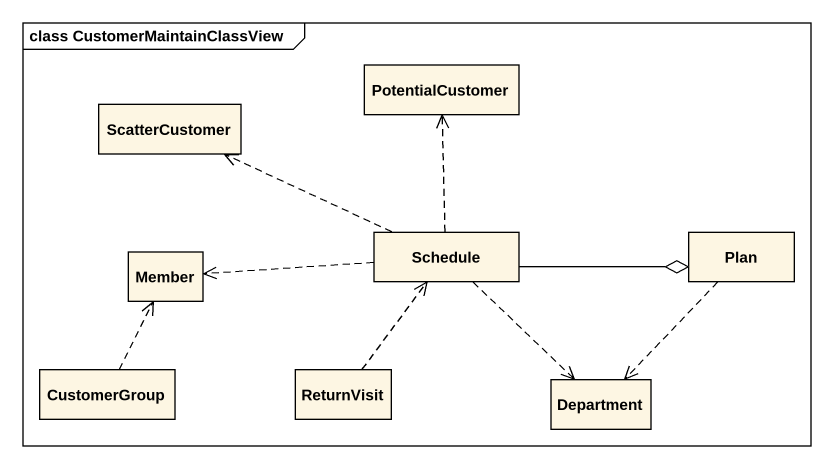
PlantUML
@startuml
mainframe class CustomerMaintainClassView
hide circle
hide empty members
class ScatterCustomer
class PotentialCustomer
class Schedule
class Plan
class Member
class CustomerGroup
class ReturnVisit
class Department
Schedule .left.> ScatterCustomer
Schedule .up.> PotentialCustomer
Schedule .left.> Member
Schedule ..> Department
Plan o-left- Schedule
Plan ..> Department
CustomerGroup .up.> Member
ReturnVisit .up.> Schedule
@enduml
